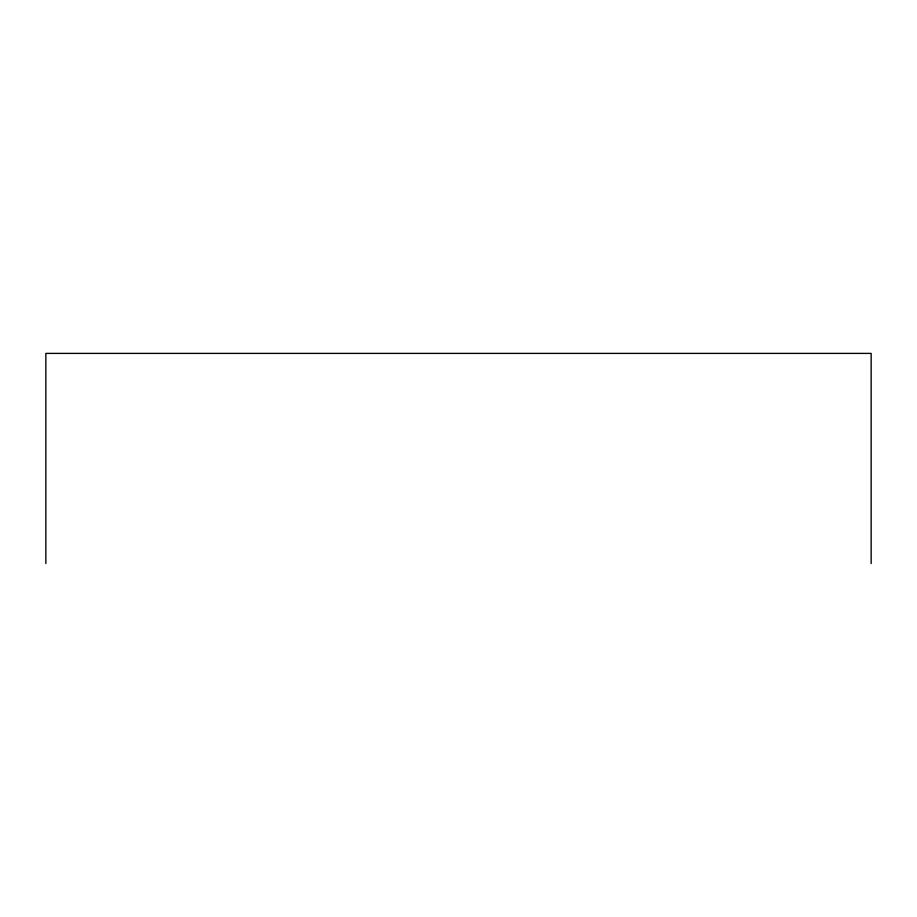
<?xml version="1.0" encoding="UTF-8"?>
<svg xmlns="http://www.w3.org/2000/svg" width="917" height="917" viewBox="0 0 917 917"><rect width="100%" height="100%" fill="white"/><g stroke="black" fill="none" stroke-linecap="round" stroke-linejoin="round"><path stroke-width="1.38" d="M871.15 563.6L871.15 353.4L45.85 353.4L45.85 563.6"/></g></svg>
